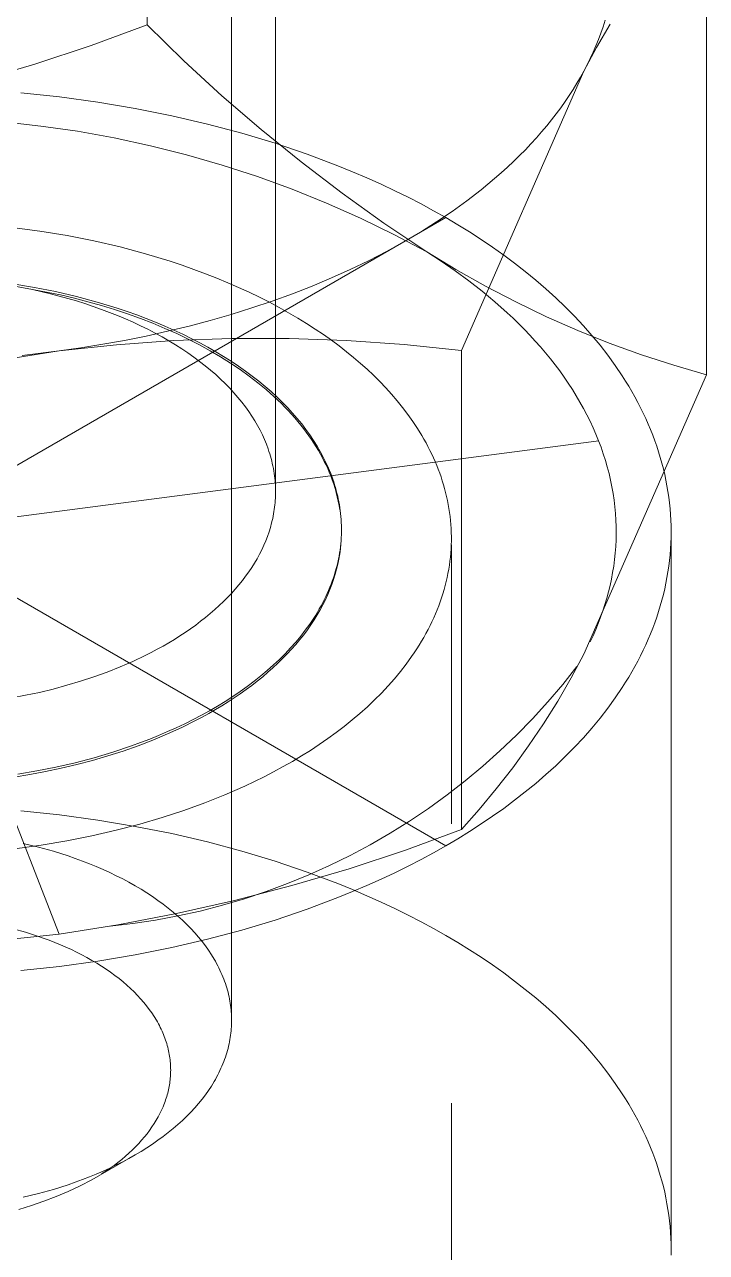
# Model space of a CAD drawing. Header units: inches. Extents: x -14 to 184, y -4 to 134.
# Drawn here: x 102.2491 to 102.4934, y 63.5031 to 63.9429 of the extents above; entities that cross this region are included whole.
import ezdxf

# ---------------------------------------------------------------- set-up
doc = ezdxf.new("R2010")
doc.units = ezdxf.units.IN
doc.linetypes.add('HIDDEN', pattern=[1.905, 1.27, -0.635])
doc.layers.add('ZANO_R', color=7, linetype='Continuous', lineweight=0)
doc.layers.add('ZANO_R_przerywana', color=250, linetype='HIDDEN', lineweight=0)

msp = doc.modelspace()

# ---------------------------------------------------------------- linework, layer by layer
at = {"layer": 'ZANO_R'}
for p, q in [((102.29295, 63.94283), (102.29295, 64.11445)), ((102.33899, 64.10134), (102.33899, 63.77559)), ((102.32325, 63.58622), (102.32325, 64.0649)), ((102.49339, 63.81747), (102.49339, 63.9891)), ((102.4564, 63.94219), (102.45714, 63.94453)), ((102.29295, 63.94283), (102.27294, 63.93548)), ((102.30618, 63.92994), (102.29295, 63.94283)), ((102.45887, 63.94307), (102.45403, 63.93477)), ((102.45472, 63.93757), (102.45559, 63.93987)), ((102.45559, 63.93987), (102.4564, 63.94219)), ((102.27294, 63.93548), (102.2527, 63.92878)), ((102.45378, 63.93528), (102.45472, 63.93757)), ((102.45403, 63.93477), (102.44948, 63.92631)), ((102.45175, 63.93076), (102.45279, 63.93301)), ((102.45279, 63.93301), (102.45378, 63.93528)), ((102.2527, 63.92878), (102.23225, 63.92275)), ((102.31979, 63.91745), (102.30618, 63.92994)), ((102.44948, 63.92631), (102.45064, 63.92852)), ((102.45064, 63.92852), (102.45175, 63.93076)), ((102.44948, 63.92631), (102.40557, 63.8262)), ((102.44697, 63.92191), (102.44826, 63.92411)), ((102.44826, 63.92411), (102.44948, 63.92631)), ((102.24769, 63.91848), (102.26161, 63.91701)), ((102.44421, 63.91751), (102.44562, 63.91971)), ((102.44562, 63.91971), (102.44697, 63.92191)), ((102.26161, 63.91701), (102.27531, 63.91514)), ((102.27531, 63.91514), (102.28873, 63.91289)), ((102.33378, 63.90538), (102.31979, 63.91745)), ((102.44118, 63.91314), (102.44273, 63.91533)), ((102.44273, 63.91533), (102.44421, 63.91751)), ((102.28873, 63.91289), (102.30184, 63.91026)), ((102.30184, 63.91026), (102.31459, 63.90729)), ((102.43789, 63.9088), (102.43956, 63.91097)), ((102.43956, 63.91097), (102.44118, 63.91314)), ((102.14883, 63.9054), (102.26145, 63.61715)), ((102.2549, 63.9066), (102.24167, 63.90805)), ((102.26806, 63.9047), (102.2549, 63.9066)), ((102.28115, 63.90235), (102.26806, 63.9047)), ((102.31459, 63.90729), (102.32695, 63.904)), ((102.34812, 63.89374), (102.33378, 63.90538)), ((102.43433, 63.90449), (102.43614, 63.90664)), ((102.43614, 63.90664), (102.43789, 63.9088)), ((102.29415, 63.89955), (102.28115, 63.90235)), ((102.32695, 63.904), (102.33887, 63.9004)), ((102.33887, 63.9004), (102.35032, 63.89651)), ((102.4285, 63.89812), (102.43051, 63.90023)), ((102.43051, 63.90023), (102.43245, 63.90236)), ((102.43245, 63.90236), (102.43433, 63.90449)), ((102.30705, 63.8963), (102.29415, 63.89955)), ((102.31983, 63.89261), (102.30705, 63.8963)), ((102.35032, 63.89651), (102.3613, 63.89237)), ((102.42429, 63.89393), (102.42643, 63.89602)), ((102.42643, 63.89602), (102.4285, 63.89812)), ((102.33248, 63.88849), (102.31983, 63.89261)), ((102.36281, 63.88254), (102.34812, 63.89374)), ((102.3613, 63.89237), (102.36659, 63.89022)), ((102.41983, 63.88981), (102.42209, 63.89186)), ((102.42209, 63.89186), (102.42429, 63.89393)), ((102.34497, 63.88393), (102.33248, 63.88849)), ((102.36659, 63.89022), (102.37176, 63.88801)), ((102.37176, 63.88801), (102.3768, 63.88574)), ((102.41266, 63.88377), (102.4175, 63.88778)), ((102.4175, 63.88778), (102.41983, 63.88981)), ((102.3573, 63.87894), (102.34497, 63.88393)), ((102.3768, 63.88574), (102.38171, 63.88343)), ((102.38171, 63.88343), (102.38649, 63.88108)), ((102.40757, 63.87983), (102.41266, 63.88377)), ((102.36946, 63.87354), (102.3573, 63.87894)), ((102.37783, 63.87178), (102.36281, 63.88254)), ((102.38649, 63.88108), (102.39113, 63.87868)), ((102.39113, 63.87868), (102.39564, 63.87625)), ((102.40225, 63.87599), (102.40757, 63.87983)), ((102.39095, 63.86855), (102.40001, 63.87378)), ((102.39564, 63.87625), (102.40001, 63.87378)), ((102.39669, 63.87225), (102.40225, 63.87599)), ((102.40001, 63.87378), (102.40429, 63.87126)), ((102.24459, 63.8703), (102.25452, 63.86897)), ((102.38142, 63.86772), (102.36946, 63.87354)), ((102.39317, 63.86149), (102.37783, 63.87178)), ((102.39091, 63.86861), (102.39669, 63.87225)), ((102.40429, 63.87126), (102.4085, 63.86865)), ((102.01026, 63.64876), (102.38492, 63.86507)), ((102.25452, 63.86897), (102.2643, 63.86735)), ((102.2643, 63.86735), (102.2739, 63.86545)), ((102.2739, 63.86545), (102.28327, 63.86327)), ((102.37872, 63.86166), (102.38492, 63.86507)), ((102.39317, 63.86149), (102.38142, 63.86772)), ((102.38492, 63.86507), (102.39091, 63.86861)), ((102.4085, 63.86865), (102.41265, 63.86597)), ((102.41265, 63.86597), (102.41673, 63.86322)), ((102.02838, 63.86332), (102.40001, 63.64876)), ((102.28327, 63.86327), (102.2924, 63.86083)), ((102.2924, 63.86083), (102.30123, 63.85815)), ((102.37233, 63.85836), (102.37872, 63.86166)), ((102.39836, 63.85814), (102.39317, 63.86149)), ((102.40361, 63.85516), (102.39317, 63.86149)), ((102.41673, 63.86322), (102.42073, 63.86038)), ((102.30123, 63.85815), (102.30554, 63.85672)), ((102.30554, 63.85672), (102.30976, 63.85523)), ((102.36575, 63.85519), (102.37233, 63.85836)), ((102.40341, 63.85468), (102.39836, 63.85814)), ((102.42073, 63.86038), (102.42465, 63.85747)), ((102.42465, 63.85747), (102.42848, 63.85449)), ((102.30976, 63.85523), (102.3139, 63.85369)), ((102.3139, 63.85369), (102.31794, 63.8521)), ((102.31794, 63.8521), (102.3219, 63.85046)), ((102.35209, 63.84926), (102.359, 63.85216)), ((102.359, 63.85216), (102.36575, 63.85519)), ((102.4083, 63.85111), (102.40341, 63.85468)), ((102.41425, 63.84918), (102.40361, 63.85516)), ((102.42848, 63.85449), (102.43221, 63.85143)), ((102.24491, 63.85006), (102.25259, 63.84878)), ((102.24547, 63.84928), (102.25194, 63.848)), ((102.25194, 63.848), (102.25831, 63.84652)), ((102.25195, 63.84808), (102.25698, 63.84712)), ((102.25259, 63.84878), (102.26019, 63.84727)), ((102.3219, 63.85046), (102.32577, 63.84877)), ((102.32577, 63.84877), (102.32954, 63.84704)), ((102.34503, 63.8465), (102.35209, 63.84926)), ((102.41304, 63.84742), (102.4083, 63.85111)), ((102.4176, 63.84363), (102.41304, 63.84742)), ((102.42508, 63.84356), (102.41425, 63.84918)), ((102.43221, 63.85143), (102.43585, 63.8483)), ((102.43585, 63.8483), (102.43938, 63.84509)), ((102.25698, 63.84712), (102.26196, 63.84607)), ((102.25831, 63.84652), (102.26457, 63.84484)), ((102.26019, 63.84727), (102.2677, 63.84553)), ((102.26196, 63.84607), (102.2669, 63.84491)), ((102.26457, 63.84484), (102.26765, 63.84393)), ((102.2669, 63.84491), (102.27178, 63.84365)), ((102.26765, 63.84393), (102.27069, 63.84297)), ((102.2677, 63.84553), (102.27506, 63.84355)), ((102.27069, 63.84297), (102.27369, 63.84197)), ((102.27178, 63.84365), (102.27659, 63.84229)), ((102.27506, 63.84355), (102.27868, 63.84248)), ((102.32954, 63.84704), (102.33322, 63.84526)), ((102.33053, 63.84142), (102.33784, 63.84389)), ((102.33322, 63.84526), (102.3368, 63.84345)), ((102.3368, 63.84345), (102.34027, 63.8416)), ((102.33784, 63.84389), (102.34503, 63.8465)), ((102.42198, 63.83973), (102.4176, 63.84363)), ((102.43609, 63.83829), (102.42508, 63.84356)), ((102.43938, 63.84509), (102.4428, 63.84182)), ((102.27369, 63.84197), (102.27664, 63.84093)), ((102.27659, 63.84229), (102.28133, 63.84084)), ((102.27664, 63.84093), (102.27955, 63.83983)), ((102.27868, 63.84248), (102.28226, 63.84136)), ((102.27955, 63.83983), (102.2824, 63.8387)), ((102.28133, 63.84084), (102.28598, 63.8393)), ((102.28226, 63.84136), (102.28578, 63.84018)), ((102.2824, 63.8387), (102.2852, 63.83753)), ((102.28578, 63.84018), (102.28926, 63.83895)), ((102.28598, 63.8393), (102.29055, 63.83766)), ((102.28926, 63.83895), (102.29268, 63.83767)), ((102.31559, 63.83694), (102.3231, 63.8391)), ((102.3231, 63.8391), (102.33053, 63.84142)), ((102.34027, 63.8416), (102.34365, 63.83971)), ((102.34365, 63.83971), (102.34693, 63.83779)), ((102.4241, 63.83774), (102.42198, 63.83973)), ((102.4428, 63.84182), (102.44611, 63.83848)), ((102.2852, 63.83753), (102.28795, 63.83631)), ((102.28795, 63.83631), (102.29063, 63.83506)), ((102.29055, 63.83766), (102.29501, 63.83593)), ((102.29063, 63.83506), (102.29326, 63.83377)), ((102.29268, 63.83767), (102.29603, 63.83633)), ((102.29501, 63.83593), (102.29936, 63.83412)), ((102.29603, 63.83633), (102.29933, 63.83495)), ((102.29933, 63.83495), (102.30256, 63.83352)), ((102.30032, 63.83307), (102.30799, 63.83493)), ((102.30799, 63.83493), (102.31559, 63.83694)), ((102.34693, 63.83779), (102.3501, 63.83585)), ((102.3501, 63.83585), (102.35317, 63.83387)), ((102.42616, 63.83573), (102.4241, 63.83774)), ((102.42818, 63.8337), (102.42616, 63.83573)), ((102.44726, 63.83338), (102.43609, 63.83829)), ((102.44611, 63.83848), (102.44929, 63.83507)), ((102.44929, 63.83507), (102.45235, 63.8316)), ((102.27705, 63.82842), (102.28484, 63.82982)), ((102.28484, 63.82982), (102.2926, 63.83137)), ((102.2926, 63.83137), (102.30032, 63.83307)), ((102.29326, 63.83377), (102.29582, 63.83244)), ((102.29582, 63.83244), (102.29831, 63.83108)), ((102.29831, 63.83108), (102.30074, 63.82969)), ((102.29936, 63.83412), (102.3036, 63.83223)), ((102.30256, 63.83352), (102.30572, 63.83205)), ((102.32319, 63.83045), (102.30256, 63.82972)), ((102.3036, 63.83223), (102.30772, 63.83026)), ((102.30572, 63.83205), (102.30881, 63.83053)), ((102.30772, 63.83026), (102.31171, 63.82821)), ((102.30881, 63.83053), (102.31182, 63.82897)), ((102.34383, 63.83047), (102.32319, 63.83045)), ((102.36446, 63.82976), (102.34383, 63.83047)), ((102.35317, 63.83387), (102.35613, 63.83187)), ((102.35613, 63.83187), (102.35899, 63.82985)), ((102.35899, 63.82985), (102.36175, 63.82781)), ((102.38505, 63.82834), (102.36446, 63.82976)), ((102.43015, 63.83164), (102.42818, 63.8337)), ((102.43206, 63.82956), (102.43015, 63.83164)), ((102.45859, 63.82884), (102.44726, 63.83338)), ((102.45235, 63.8316), (102.45527, 63.82806)), ((102.26145, 63.82609), (102.24039, 63.82278)), ((102.24826, 63.82434), (102.26145, 63.82609)), ((102.28197, 63.82826), (102.26145, 63.82609)), ((102.26145, 63.82609), (102.26925, 63.82718)), ((102.26925, 63.82718), (102.27705, 63.82842)), ((102.30256, 63.82972), (102.28197, 63.82826)), ((102.30074, 63.82969), (102.3031, 63.82826)), ((102.3031, 63.82826), (102.30538, 63.82681)), ((102.30538, 63.82681), (102.3076, 63.82532)), ((102.31171, 63.82821), (102.31556, 63.82609)), ((102.31182, 63.82897), (102.31475, 63.82737)), ((102.31475, 63.82737), (102.31761, 63.82573)), ((102.31556, 63.82609), (102.31928, 63.82391)), ((102.31761, 63.82573), (102.32038, 63.82405)), ((102.36175, 63.82781), (102.36441, 63.82575)), ((102.36441, 63.82575), (102.36696, 63.82367)), ((102.40557, 63.8262), (102.38505, 63.82834)), ((102.40557, 63.8262), (102.40557, 63.65458)), ((102.43392, 63.82746), (102.43206, 63.82956)), ((102.43573, 63.82534), (102.43392, 63.82746)), ((102.45527, 63.82806), (102.45806, 63.82447)), ((102.47007, 63.82467), (102.45859, 63.82884)), ((102.3076, 63.82532), (102.30974, 63.82382)), ((102.30974, 63.82382), (102.3118, 63.82228)), ((102.3118, 63.82228), (102.31379, 63.82073)), ((102.31928, 63.82391), (102.32285, 63.82167)), ((102.32038, 63.82405), (102.32307, 63.82234)), ((102.32285, 63.82167), (102.32628, 63.81937)), ((102.32307, 63.82234), (102.32568, 63.8206)), ((102.36696, 63.82367), (102.36941, 63.82158)), ((102.36941, 63.82158), (102.37177, 63.81946)), ((102.43748, 63.8232), (102.43573, 63.82534)), ((102.43917, 63.82104), (102.43748, 63.8232)), ((102.4408, 63.81886), (102.43917, 63.82104)), ((102.45806, 63.82447), (102.4607, 63.82081)), ((102.48167, 63.82088), (102.47007, 63.82467)), ((102.31379, 63.82073), (102.3157, 63.81915)), ((102.3157, 63.81915), (102.31754, 63.81756)), ((102.31754, 63.81756), (102.31929, 63.81595)), ((102.32568, 63.8206), (102.3282, 63.81882)), ((102.32628, 63.81937), (102.32955, 63.81701)), ((102.3282, 63.81882), (102.33063, 63.81702)), ((102.32955, 63.81701), (102.33267, 63.81461)), ((102.33063, 63.81702), (102.33297, 63.81519)), ((102.37177, 63.81946), (102.37408, 63.81729)), ((102.37408, 63.81729), (102.37632, 63.81507)), ((102.44238, 63.81666), (102.4408, 63.81886)), ((102.4439, 63.81444), (102.44238, 63.81666)), ((102.44948, 63.71736), (102.49339, 63.81747)), ((102.4607, 63.82081), (102.4632, 63.81711)), ((102.4632, 63.81711), (102.46439, 63.81523)), ((102.49339, 63.81747), (102.48167, 63.82088)), ((102.31929, 63.81595), (102.32097, 63.81432)), ((102.32097, 63.81432), (102.32257, 63.81269)), ((102.32257, 63.81269), (102.32409, 63.81104)), ((102.33267, 63.81461), (102.33563, 63.81217)), ((102.33297, 63.81519), (102.33522, 63.81334)), ((102.33522, 63.81334), (102.33737, 63.81146)), ((102.33563, 63.81217), (102.33705, 63.81094)), ((102.37632, 63.81507), (102.37849, 63.81281)), ((102.37849, 63.81281), (102.38058, 63.81049)), ((102.44535, 63.81221), (102.4439, 63.81444)), ((102.44675, 63.80996), (102.44535, 63.81221)), ((102.46439, 63.81523), (102.46555, 63.81335)), ((102.46555, 63.81335), (102.46667, 63.81145)), ((102.32409, 63.81104), (102.32553, 63.80938)), ((102.32553, 63.80938), (102.32689, 63.80771)), ((102.33705, 63.81094), (102.33843, 63.80969)), ((102.33737, 63.81146), (102.33944, 63.80957)), ((102.33843, 63.80969), (102.33977, 63.80844)), ((102.33944, 63.80957), (102.34141, 63.80765)), ((102.33977, 63.80844), (102.34107, 63.80718)), ((102.38058, 63.81049), (102.3826, 63.80813)), ((102.3826, 63.80813), (102.38454, 63.80573)), ((102.44808, 63.8077), (102.44675, 63.80996)), ((102.46667, 63.81145), (102.46774, 63.80954)), ((102.46774, 63.80954), (102.46878, 63.80761)), ((102.32689, 63.80771), (102.32817, 63.80603)), ((102.32817, 63.80603), (102.32938, 63.80435)), ((102.32938, 63.80435), (102.33051, 63.80267)), ((102.34107, 63.80718), (102.34233, 63.80591)), ((102.34141, 63.80765), (102.34329, 63.80573)), ((102.34233, 63.80591), (102.34355, 63.80464)), ((102.34329, 63.80573), (102.34508, 63.80378)), ((102.34355, 63.80464), (102.34473, 63.80336)), ((102.34508, 63.80378), (102.34677, 63.80183)), ((102.38454, 63.80573), (102.3864, 63.80328)), ((102.44935, 63.80542), (102.44808, 63.8077)), ((102.45056, 63.80313), (102.44935, 63.80542)), ((102.46878, 63.80761), (102.46977, 63.80568)), ((102.46977, 63.80568), (102.47073, 63.80374)), ((102.47073, 63.80374), (102.47164, 63.80178)), ((102.33051, 63.80267), (102.33156, 63.80099)), ((102.33156, 63.80099), (102.33254, 63.7993)), ((102.33254, 63.7993), (102.33344, 63.79762)), ((102.34473, 63.80336), (102.34587, 63.80207)), ((102.34587, 63.80207), (102.34697, 63.80079)), ((102.34677, 63.80183), (102.34838, 63.79987)), ((102.34697, 63.80079), (102.34803, 63.79949)), ((102.34803, 63.79949), (102.34904, 63.7982)), ((102.34838, 63.79987), (102.34989, 63.7979)), ((102.3864, 63.80328), (102.38817, 63.80079)), ((102.38817, 63.80079), (102.38985, 63.79825)), ((102.4517, 63.80083), (102.45056, 63.80313)), ((102.45278, 63.79851), (102.4517, 63.80083)), ((102.47164, 63.80178), (102.47252, 63.79982)), ((102.47252, 63.79982), (102.47335, 63.79785)), ((102.33344, 63.79762), (102.33427, 63.79594)), ((102.33427, 63.79594), (102.33503, 63.79427)), ((102.34904, 63.7982), (102.35002, 63.7969)), ((102.34989, 63.7979), (102.35131, 63.79592)), ((102.35002, 63.7969), (102.35096, 63.7956)), ((102.35096, 63.7956), (102.35186, 63.79429)), ((102.35131, 63.79592), (102.35263, 63.79394)), ((102.38985, 63.79825), (102.39143, 63.79568)), ((102.39143, 63.79568), (102.39218, 63.79438)), ((102.45379, 63.79619), (102.45278, 63.79851)), ((102.45474, 63.79386), (102.45379, 63.79619)), ((102.47335, 63.79785), (102.47413, 63.79586)), ((102.47413, 63.79586), (102.47488, 63.79387)), ((101.9555, 63.72876), (102.45477, 63.79378)), ((102.33503, 63.79427), (102.33571, 63.7926)), ((102.33571, 63.7926), (102.33634, 63.79091)), ((102.33634, 63.79091), (102.33663, 63.79006)), ((102.35186, 63.79429), (102.35272, 63.79299)), ((102.35263, 63.79394), (102.35387, 63.79196)), ((102.35272, 63.79299), (102.35355, 63.79168)), ((102.35355, 63.79168), (102.35433, 63.79038)), ((102.35387, 63.79196), (102.35502, 63.78998)), ((102.35433, 63.79038), (102.35507, 63.78907)), ((102.39218, 63.79438), (102.39291, 63.79307)), ((102.39291, 63.79307), (102.39361, 63.79175)), ((102.39361, 63.79175), (102.39429, 63.79042)), ((102.39429, 63.79042), (102.39495, 63.78908)), ((102.45562, 63.79151), (102.45474, 63.79386)), ((102.45644, 63.78916), (102.45562, 63.79151)), ((102.47488, 63.79387), (102.47558, 63.79188)), ((102.47558, 63.79188), (102.47624, 63.78987)), ((102.33663, 63.79006), (102.33691, 63.7892)), ((102.33691, 63.7892), (102.33717, 63.78834)), ((102.33717, 63.78834), (102.33741, 63.78747)), ((102.33741, 63.78747), (102.33763, 63.7866)), ((102.33763, 63.7866), (102.33784, 63.78572)), ((102.35502, 63.78998), (102.35608, 63.788)), ((102.35507, 63.78907), (102.35578, 63.78777)), ((102.35578, 63.78777), (102.35645, 63.78647)), ((102.35608, 63.788), (102.35706, 63.78603)), ((102.35645, 63.78647), (102.35708, 63.78517)), ((102.35706, 63.78603), (102.35795, 63.78406)), ((102.39495, 63.78908), (102.39557, 63.78774)), ((102.39557, 63.78774), (102.39617, 63.78638)), ((102.39617, 63.78638), (102.39674, 63.78502)), ((102.45719, 63.78681), (102.45644, 63.78916)), ((102.45787, 63.78445), (102.45719, 63.78681)), ((102.47624, 63.78987), (102.47685, 63.78786)), ((102.47685, 63.78786), (102.47742, 63.78584)), ((102.47742, 63.78584), (102.47795, 63.78381)), ((102.33784, 63.78572), (102.33803, 63.78484)), ((102.33803, 63.78484), (102.33821, 63.78395)), ((102.33821, 63.78395), (102.33836, 63.78306)), ((102.33836, 63.78306), (102.3385, 63.78217)), ((102.3385, 63.78217), (102.33863, 63.78128)), ((102.35708, 63.78517), (102.35768, 63.78387)), ((102.35768, 63.78387), (102.35823, 63.78257)), ((102.35795, 63.78406), (102.35876, 63.78209)), ((102.35823, 63.78257), (102.35876, 63.78128)), ((102.35876, 63.78209), (102.35913, 63.78111)), ((102.39674, 63.78502), (102.39728, 63.78365)), ((102.39728, 63.78365), (102.3978, 63.78228)), ((102.3978, 63.78228), (102.39829, 63.78089)), ((102.45849, 63.78208), (102.45787, 63.78445)), ((102.45904, 63.77971), (102.45849, 63.78208)), ((102.47795, 63.78381), (102.47843, 63.78178)), ((102.47843, 63.78178), (102.47886, 63.77974)), ((102.33863, 63.78128), (102.33873, 63.78039)), ((102.33873, 63.78039), (102.33882, 63.77949)), ((102.33882, 63.77949), (102.33889, 63.7786)), ((102.35876, 63.78128), (102.35932, 63.7798)), ((102.35913, 63.78111), (102.35949, 63.78012)), ((102.35932, 63.7798), (102.35983, 63.7783)), ((102.35949, 63.78012), (102.35983, 63.77912)), ((102.35983, 63.77912), (102.36015, 63.77812)), ((102.35983, 63.7783), (102.36031, 63.77679)), ((102.36015, 63.77812), (102.36045, 63.77711)), ((102.36045, 63.77711), (102.36074, 63.77609)), ((102.39829, 63.78089), (102.39874, 63.7795)), ((102.39874, 63.7795), (102.39917, 63.7781)), ((102.39917, 63.7781), (102.39957, 63.7767)), ((102.45953, 63.77733), (102.45904, 63.77971)), ((102.45994, 63.77496), (102.45953, 63.77733)), ((102.47886, 63.77974), (102.47925, 63.7777)), ((102.47925, 63.7777), (102.4796, 63.77566)), ((102.33893, 63.77323), (102.33888, 63.77244)), ((102.33897, 63.77402), (102.33893, 63.77323)), ((102.33899, 63.77481), (102.33897, 63.77402)), ((102.33899, 63.77559), (102.33899, 63.77481)), ((102.36031, 63.77679), (102.36074, 63.77526)), ((102.36074, 63.77609), (102.361, 63.77507)), ((102.36074, 63.77526), (102.36113, 63.77372)), ((102.361, 63.77507), (102.36125, 63.77404)), ((102.36113, 63.77372), (102.36148, 63.77217)), ((102.36125, 63.77404), (102.36148, 63.77301)), ((102.36148, 63.77301), (102.36168, 63.77197)), ((102.39957, 63.7767), (102.39994, 63.77529)), ((102.39994, 63.77529), (102.40028, 63.77387)), ((102.40028, 63.77387), (102.40059, 63.77245)), ((102.46029, 63.77258), (102.45994, 63.77496)), ((102.46057, 63.7702), (102.46029, 63.77258)), ((102.4796, 63.77566), (102.4799, 63.77361)), ((102.4799, 63.77361), (102.48015, 63.77156)), ((102.33842, 63.76846), (102.33829, 63.76766)), ((102.33854, 63.76926), (102.33842, 63.76846)), ((102.33865, 63.77005), (102.33854, 63.76926)), ((102.33874, 63.77085), (102.33865, 63.77005)), ((102.33882, 63.77165), (102.33874, 63.77085)), ((102.33888, 63.77244), (102.33882, 63.77165)), ((102.36148, 63.77217), (102.36178, 63.77062)), ((102.36168, 63.77197), (102.36187, 63.77092)), ((102.36178, 63.77062), (102.36204, 63.76906)), ((102.36187, 63.77092), (102.36204, 63.76987)), ((102.36204, 63.76987), (102.36218, 63.76882)), ((102.36218, 63.76882), (102.36231, 63.76776)), ((102.40059, 63.77245), (102.40087, 63.77103)), ((102.40087, 63.77103), (102.40112, 63.7696)), ((102.40112, 63.7696), (102.40134, 63.76816)), ((102.46079, 63.76783), (102.46057, 63.7702)), ((102.48015, 63.77156), (102.48036, 63.7695)), ((102.48036, 63.7695), (102.48052, 63.76745)), ((102.33759, 63.76444), (102.33716, 63.76283)), ((102.33779, 63.76525), (102.33759, 63.76444)), ((102.33797, 63.76605), (102.33779, 63.76525)), ((102.33814, 63.76685), (102.33797, 63.76605)), ((102.33829, 63.76766), (102.33814, 63.76685)), ((102.36231, 63.76776), (102.36241, 63.76669)), ((102.36241, 63.76669), (102.3625, 63.76562)), ((102.3625, 63.76562), (102.36256, 63.76455)), ((102.36256, 63.76455), (102.3626, 63.76347)), ((102.40134, 63.76816), (102.40153, 63.76672)), ((102.40153, 63.76672), (102.40168, 63.76528)), ((102.40168, 63.76528), (102.40181, 63.76383)), ((102.40181, 63.76383), (102.4019, 63.76238)), ((102.46094, 63.76545), (102.46079, 63.76783)), ((102.46102, 63.76308), (102.46094, 63.76545)), ((102.48052, 63.76745), (102.48063, 63.76539)), ((102.48063, 63.76539), (102.4807, 63.76333)), ((102.3361, 63.75961), (102.33548, 63.758)), ((102.33666, 63.76122), (102.3361, 63.75961)), ((102.33716, 63.76283), (102.33666, 63.76122)), ((102.36258, 63.76021), (102.36253, 63.75911)), ((102.36261, 63.7613), (102.36258, 63.76021)), ((102.3626, 63.76347), (102.36262, 63.76238)), ((102.36262, 63.76238), (102.36261, 63.7613)), ((102.4019, 63.76238), (102.40196, 63.76093)), ((102.40196, 63.76093), (102.40199, 63.75948)), ((102.40199, 63.75948), (102.40198, 63.75802)), ((102.46099, 63.75835), (102.46104, 63.76071)), ((102.46104, 63.76071), (102.46102, 63.76308)), ((102.4807, 63.76333), (102.48073, 63.76127)), ((102.48073, 63.76127), (102.4807, 63.75921)), ((102.48073, 63.50411), (102.48073, 63.76127)), ((102.3348, 63.75639), (102.33405, 63.75479)), ((102.33548, 63.758), (102.3348, 63.75639)), ((102.36225, 63.75511), (102.36201, 63.7533)), ((102.36224, 63.75581), (102.3621, 63.75471)), ((102.36236, 63.75692), (102.36224, 63.75581)), ((102.36244, 63.75691), (102.36225, 63.75511)), ((102.36246, 63.75802), (102.36236, 63.75692)), ((102.36253, 63.75911), (102.36246, 63.75802)), ((102.40187, 63.7551), (102.40177, 63.75364)), ((102.40194, 63.75656), (102.40187, 63.7551)), ((102.40198, 63.75802), (102.40194, 63.75656)), ((102.4607, 63.75364), (102.46088, 63.75599)), ((102.46088, 63.75599), (102.46099, 63.75835)), ((102.48052, 63.75509), (102.48036, 63.75304)), ((102.48063, 63.75715), (102.48052, 63.75509)), ((102.4807, 63.75921), (102.48063, 63.75715)), ((102.33238, 63.7516), (102.33145, 63.75001)), ((102.33325, 63.75319), (102.33238, 63.7516)), ((102.33405, 63.75479), (102.33325, 63.75319)), ((102.36152, 63.75138), (102.36128, 63.75027)), ((102.3617, 63.75149), (102.36133, 63.74967)), ((102.36174, 63.75249), (102.36152, 63.75138)), ((102.36201, 63.7533), (102.3617, 63.75149)), ((102.36193, 63.7536), (102.36174, 63.75249)), ((102.3621, 63.75471), (102.36193, 63.7536)), ((102.40147, 63.75072), (102.40127, 63.74926)), ((102.40164, 63.75218), (102.40147, 63.75072)), ((102.40177, 63.75364), (102.40164, 63.75218)), ((102.46015, 63.74895), (102.46046, 63.75129)), ((102.46046, 63.75129), (102.4607, 63.75364)), ((102.48015, 63.75098), (102.4799, 63.74893)), ((102.48036, 63.75304), (102.48015, 63.75098)), ((102.3294, 63.74686), (102.32828, 63.7453)), ((102.33045, 63.74843), (102.3294, 63.74686)), ((102.33145, 63.75001), (102.33045, 63.74843)), ((102.36041, 63.74693), (102.36007, 63.74581)), ((102.36089, 63.74784), (102.36039, 63.74602)), ((102.36073, 63.74804), (102.36041, 63.74693)), ((102.36102, 63.74916), (102.36073, 63.74804)), ((102.36133, 63.74967), (102.36089, 63.74784)), ((102.36128, 63.75027), (102.36102, 63.74916)), ((102.40077, 63.74634), (102.40047, 63.74488)), ((102.40104, 63.7478), (102.40077, 63.74634)), ((102.40127, 63.74926), (102.40104, 63.7478)), ((102.45935, 63.7443), (102.45978, 63.74662)), ((102.45978, 63.74662), (102.46015, 63.74895)), ((102.4796, 63.74688), (102.47925, 63.74484)), ((102.4799, 63.74893), (102.4796, 63.74688)), ((102.32587, 63.74222), (102.32457, 63.7407)), ((102.32711, 63.74375), (102.32587, 63.74222)), ((102.32828, 63.7453), (102.32711, 63.74375)), ((102.35891, 63.74246), (102.35847, 63.74135)), ((102.35918, 63.74237), (102.35847, 63.74054)), ((102.35932, 63.74358), (102.35891, 63.74246)), ((102.35981, 63.74419), (102.35918, 63.74237)), ((102.35971, 63.7447), (102.35932, 63.74358)), ((102.36007, 63.74581), (102.35971, 63.7447)), ((102.36039, 63.74602), (102.35981, 63.74419)), ((102.39978, 63.74197), (102.39938, 63.74052)), ((102.40014, 63.74342), (102.39978, 63.74197)), ((102.40047, 63.74488), (102.40014, 63.74342)), ((102.4583, 63.7397), (102.45885, 63.742)), ((102.45885, 63.742), (102.45935, 63.7443)), ((102.47886, 63.7428), (102.47843, 63.74076)), ((102.47925, 63.74484), (102.47886, 63.7428)), ((102.32181, 63.7377), (102.32033, 63.73623)), ((102.32322, 63.73919), (102.32181, 63.7377)), ((102.32457, 63.7407), (102.32322, 63.73919)), ((102.357, 63.73801), (102.35646, 63.7369)), ((102.3577, 63.73872), (102.35685, 63.7369)), ((102.35751, 63.73912), (102.357, 63.73801)), ((102.358, 63.74024), (102.35751, 63.73912)), ((102.35847, 63.74054), (102.3577, 63.73872)), ((102.35847, 63.74135), (102.358, 63.74024)), ((102.39849, 63.73762), (102.39799, 63.73618)), ((102.39895, 63.73907), (102.39849, 63.73762)), ((102.39938, 63.74052), (102.39895, 63.73907)), ((102.45701, 63.73514), (102.45768, 63.73741)), ((102.45768, 63.73741), (102.4583, 63.7397)), ((102.47795, 63.73873), (102.47742, 63.7367)), ((102.47843, 63.74076), (102.47795, 63.73873)), ((102.31723, 63.73335), (102.31559, 63.73193)), ((102.31881, 63.73478), (102.31723, 63.73335)), ((102.32033, 63.73623), (102.31881, 63.73478)), ((102.35497, 63.73328), (102.35392, 63.73148)), ((102.35468, 63.73359), (102.35404, 63.73249)), ((102.3553, 63.73469), (102.35468, 63.73359)), ((102.35595, 63.73509), (102.35497, 63.73328)), ((102.35589, 63.7358), (102.3553, 63.73469)), ((102.35646, 63.7369), (102.35589, 63.7358)), ((102.35685, 63.7369), (102.35595, 63.73509)), ((102.39691, 63.7333), (102.39632, 63.73187)), ((102.39747, 63.73474), (102.39691, 63.7333)), ((102.39799, 63.73618), (102.39747, 63.73474)), ((102.45627, 63.73288), (102.45701, 63.73514)), ((102.47685, 63.73468), (102.47624, 63.73267)), ((102.47742, 63.7367), (102.47685, 63.73468)), ((102.31216, 63.72918), (102.31037, 63.72783)), ((102.3139, 63.73054), (102.31216, 63.72918)), ((102.31559, 63.73193), (102.3139, 63.73054)), ((102.35196, 63.72921), (102.35122, 63.72813)), ((102.35281, 63.72969), (102.35163, 63.72791)), ((102.35268, 63.7303), (102.35196, 63.72921)), ((102.35337, 63.73139), (102.35268, 63.7303)), ((102.35392, 63.73148), (102.35281, 63.72969)), ((102.35404, 63.73249), (102.35337, 63.73139)), ((102.39504, 63.72903), (102.39435, 63.72761)), ((102.39569, 63.73045), (102.39504, 63.72903)), ((102.39632, 63.73187), (102.39569, 63.73045)), ((102.45463, 63.7284), (102.45548, 63.73063)), ((102.45548, 63.73063), (102.45627, 63.73288)), ((102.47488, 63.72867), (102.47413, 63.72668)), ((102.47558, 63.73067), (102.47488, 63.72867)), ((102.47624, 63.73267), (102.47558, 63.73067)), ((102.30665, 63.72522), (102.30472, 63.72395)), ((102.30853, 63.72651), (102.30665, 63.72522)), ((102.31037, 63.72783), (102.30853, 63.72651)), ((102.34907, 63.72438), (102.34769, 63.72264)), ((102.34966, 63.72597), (102.348, 63.72383)), ((102.35039, 63.72614), (102.34907, 63.72438)), ((102.35122, 63.72813), (102.34966, 63.72597)), ((102.35163, 63.72791), (102.35039, 63.72614)), ((102.39289, 63.7248), (102.39211, 63.7234)), ((102.39363, 63.7262), (102.39289, 63.7248)), ((102.39435, 63.72761), (102.39363, 63.7262)), ((102.45276, 63.72399), (102.45372, 63.72619)), ((102.45372, 63.72619), (102.45463, 63.7284)), ((102.47335, 63.72469), (102.47252, 63.72272)), ((102.47413, 63.72668), (102.47335, 63.72469)), ((102.29867, 63.72031), (102.29657, 63.71915)), ((102.30073, 63.72149), (102.29867, 63.72031)), ((102.30274, 63.72271), (102.30073, 63.72149)), ((102.30472, 63.72395), (102.30274, 63.72271)), ((102.34624, 63.72172), (102.34439, 63.71963)), ((102.34625, 63.72091), (102.34474, 63.71919)), ((102.348, 63.72383), (102.34624, 63.72172)), ((102.34769, 63.72264), (102.34625, 63.72091)), ((102.39046, 63.72063), (102.38959, 63.71926)), ((102.3913, 63.72202), (102.39046, 63.72063)), ((102.39211, 63.7234), (102.3913, 63.72202)), ((102.45175, 63.72181), (102.45276, 63.72399)), ((102.47164, 63.72076), (102.47073, 63.7188)), ((102.47252, 63.72272), (102.47164, 63.72076)), ((102.29227, 63.71692), (102.28784, 63.71482)), ((102.29444, 63.71802), (102.29227, 63.71692)), ((102.29657, 63.71915), (102.29444, 63.71802)), ((102.3404, 63.71552), (102.33827, 63.71352)), ((102.34153, 63.71582), (102.33983, 63.71416)), ((102.34244, 63.71756), (102.3404, 63.71552)), ((102.34317, 63.7175), (102.34153, 63.71582)), ((102.34439, 63.71963), (102.34244, 63.71756)), ((102.34474, 63.71919), (102.34317, 63.7175)), ((102.38776, 63.71654), (102.38582, 63.71385)), ((102.38869, 63.71789), (102.38776, 63.71654)), ((102.38959, 63.71926), (102.38869, 63.71789)), ((102.44493, 63.70891), (102.44948, 63.71736)), ((102.46977, 63.71686), (102.46878, 63.71493)), ((102.47073, 63.7188), (102.46977, 63.71686)), ((102.27863, 63.711), (102.27389, 63.70928)), ((102.28328, 63.71285), (102.27863, 63.711)), ((102.28784, 63.71482), (102.28328, 63.71285)), ((102.33604, 63.71155), (102.33374, 63.70961)), ((102.33827, 63.71352), (102.33604, 63.71155)), ((102.33807, 63.71253), (102.33626, 63.71091)), ((102.33983, 63.71416), (102.33807, 63.71253)), ((102.38376, 63.71119), (102.38159, 63.70858)), ((102.38582, 63.71385), (102.38376, 63.71119)), ((102.44187, 63.70654), (102.44698, 63.71296)), ((102.46667, 63.71109), (102.46555, 63.7092)), ((102.46774, 63.71301), (102.46667, 63.71109)), ((102.46878, 63.71493), (102.46774, 63.71301)), ((102.26908, 63.7077), (102.26421, 63.70624)), ((102.27389, 63.70928), (102.26908, 63.7077)), ((102.33134, 63.7077), (102.32887, 63.70584)), ((102.33245, 63.70775), (102.33046, 63.70621)), ((102.33374, 63.70961), (102.33134, 63.7077)), ((102.33438, 63.70932), (102.33245, 63.70775)), ((102.33626, 63.71091), (102.33438, 63.70932)), ((102.38159, 63.70858), (102.37932, 63.70601)), ((102.4401, 63.70061), (102.44493, 63.70891)), ((102.46439, 63.70731), (102.4632, 63.70544)), ((102.46555, 63.7092), (102.46439, 63.70731)), ((102.2494, 63.70266), (102.24445, 63.70172)), ((102.25436, 63.70372), (102.2494, 63.70266)), ((102.25929, 63.70492), (102.25436, 63.70372)), ((102.26421, 63.70624), (102.25929, 63.70492)), ((102.32368, 63.70223), (102.32098, 63.70049)), ((102.32631, 63.70402), (102.32368, 63.70223)), ((102.32632, 63.7032), (102.32417, 63.70174)), ((102.32887, 63.70584), (102.32631, 63.70402)), ((102.32841, 63.70469), (102.32632, 63.7032)), ((102.33046, 63.70621), (102.32841, 63.70469)), ((102.37694, 63.70348), (102.37446, 63.70099)), ((102.37932, 63.70601), (102.37694, 63.70348)), ((102.43655, 63.7003), (102.44187, 63.70654)), ((102.4632, 63.70544), (102.4607, 63.70173)), ((102.3182, 63.6988), (102.31536, 63.69715)), ((102.31973, 63.69891), (102.31744, 63.69753)), ((102.32098, 63.70049), (102.3182, 63.6988)), ((102.32198, 63.70031), (102.31973, 63.69891)), ((102.32417, 63.70174), (102.32198, 63.70031)), ((102.37188, 63.69855), (102.36922, 63.69617)), ((102.37446, 63.70099), (102.37188, 63.69855)), ((102.43101, 63.69425), (102.43655, 63.7003)), ((102.43499, 63.69247), (102.4401, 63.70061)), ((102.45806, 63.69807), (102.45527, 63.69448)), ((102.4607, 63.70173), (102.45806, 63.69807)), ((102.31032, 63.6936), (102.30537, 63.69114)), ((102.3095, 63.694), (102.30648, 63.69249)), ((102.31246, 63.69555), (102.3095, 63.694)), ((102.31273, 63.69488), (102.31032, 63.6936)), ((102.31536, 63.69715), (102.31246, 63.69555)), ((102.31511, 63.69619), (102.31273, 63.69488)), ((102.31744, 63.69753), (102.31511, 63.69619)), ((102.36646, 63.69383), (102.36362, 63.69154)), ((102.36922, 63.69617), (102.36646, 63.69383)), ((102.42528, 63.68839), (102.43101, 63.69425)), ((102.45527, 63.69448), (102.45235, 63.69094)), ((102.30028, 63.68964), (102.29711, 63.68828)), ((102.3034, 63.69104), (102.30028, 63.68964)), ((102.30537, 63.69114), (102.30029, 63.68882)), ((102.30648, 63.69249), (102.3034, 63.69104)), ((102.36069, 63.68931), (102.35769, 63.68713)), ((102.36362, 63.69154), (102.36069, 63.68931)), ((102.42962, 63.68451), (102.43499, 63.69247)), ((102.45235, 63.69094), (102.44929, 63.68747)), ((102.29066, 63.68574), (102.28737, 63.68455)), ((102.29508, 63.68664), (102.28977, 63.6846)), ((102.2939, 63.68699), (102.29066, 63.68574)), ((102.29711, 63.68828), (102.2939, 63.68699)), ((102.30029, 63.68882), (102.29508, 63.68664)), ((102.35462, 63.68501), (102.35148, 63.68294)), ((102.35769, 63.68713), (102.35462, 63.68501)), ((102.41935, 63.68272), (102.42528, 63.68839)), ((102.44929, 63.68747), (102.44611, 63.68406)), ((102.27398, 63.68031), (102.26716, 63.67852)), ((102.27889, 63.68094), (102.27336, 63.67932)), ((102.28072, 63.68232), (102.27398, 63.68031)), ((102.28437, 63.68269), (102.27889, 63.68094)), ((102.28737, 63.68455), (102.28072, 63.68232)), ((102.28977, 63.6846), (102.28437, 63.68269)), ((102.34827, 63.68094), (102.34501, 63.67899)), ((102.35148, 63.68294), (102.34827, 63.68094)), ((102.41323, 63.67726), (102.41935, 63.68272)), ((102.42398, 63.67673), (102.42962, 63.68451)), ((102.4428, 63.68072), (102.43938, 63.67745)), ((102.44611, 63.68406), (102.4428, 63.68072)), ((102.26031, 63.67693), (102.25345, 63.67555)), ((102.26219, 63.67653), (102.25657, 63.67534)), ((102.26716, 63.67852), (102.26031, 63.67693)), ((102.26779, 63.67785), (102.26219, 63.67653)), ((102.27336, 63.67932), (102.26779, 63.67785)), ((102.34169, 63.6771), (102.33831, 63.67526)), ((102.34501, 63.67899), (102.34169, 63.6771)), ((102.40693, 63.67201), (102.41323, 63.67726)), ((102.41809, 63.66914), (102.42398, 63.67673)), ((102.43938, 63.67745), (102.43585, 63.67424)), ((102.25096, 63.67428), (102.24536, 63.67337)), ((102.25345, 63.67555), (102.2466, 63.67437)), ((102.25657, 63.67534), (102.25096, 63.67428)), ((102.33143, 63.67178), (102.32793, 63.67013)), ((102.33489, 63.67349), (102.33143, 63.67178)), ((102.33831, 63.67526), (102.33489, 63.67349)), ((102.40045, 63.66698), (102.40693, 63.67201)), ((102.43585, 63.67424), (102.43221, 63.67111)), ((102.32793, 63.67013), (102.32082, 63.667)), ((102.41195, 63.66176), (102.41809, 63.66914)), ((102.42848, 63.66805), (102.42465, 63.66507)), ((102.43221, 63.67111), (102.42848, 63.66805)), ((102.31361, 63.66412), (102.30618, 63.66142)), ((102.32082, 63.667), (102.31361, 63.66412)), ((102.39381, 63.66217), (102.40045, 63.66698)), ((102.42465, 63.66507), (102.42073, 63.66216)), ((102.26161, 63.65984), (102.24769, 63.66131)), ((102.27531, 63.65797), (102.26161, 63.65984)), ((102.29841, 63.65887), (102.29031, 63.6565)), ((102.30618, 63.66142), (102.29841, 63.65887)), ((102.387, 63.65759), (102.39381, 63.66217)), ((102.40557, 63.65458), (102.41195, 63.66176)), ((102.41673, 63.65933), (102.41265, 63.65657)), ((102.42073, 63.66216), (102.41673, 63.65933)), ((102.28191, 63.6543), (102.2732, 63.65232)), ((102.28873, 63.65572), (102.27531, 63.65797)), ((102.29031, 63.6565), (102.28191, 63.6543)), ((102.30184, 63.6531), (102.28873, 63.65572)), ((102.38005, 63.65325), (102.387, 63.65759)), ((102.40557, 63.65458), (102.38556, 63.64723)), ((102.4085, 63.65389), (102.40429, 63.65129)), ((102.41265, 63.65657), (102.4085, 63.65389)), ((102.24861, 63.64963), (102.25404, 63.64829)), ((102.26422, 63.65055), (102.25499, 63.64901)), ((102.2732, 63.65232), (102.26422, 63.65055)), ((102.31459, 63.65013), (102.30184, 63.6531)), ((102.32695, 63.64683), (102.31459, 63.65013)), ((102.37295, 63.64914), (102.38005, 63.65325)), ((102.40429, 63.65129), (102.40001, 63.64876)), ((102.25499, 63.64901), (102.24553, 63.64772)), ((102.25404, 63.64829), (102.25938, 63.6468)), ((102.25938, 63.6468), (102.26464, 63.64513)), ((102.26464, 63.64513), (102.26722, 63.64423)), ((102.33887, 63.64323), (102.32695, 63.64683)), ((102.35835, 63.64166), (102.36571, 63.64528)), ((102.38556, 63.64723), (102.36532, 63.64053)), ((102.36571, 63.64528), (102.37295, 63.64914)), ((102.39564, 63.64629), (102.39113, 63.64386)), ((102.40001, 63.64876), (102.39564, 63.64629)), ((102.26722, 63.64423), (102.26977, 63.6433)), ((102.26977, 63.6433), (102.27228, 63.64232)), ((102.27228, 63.64232), (102.27476, 63.64131)), ((102.27476, 63.64131), (102.27719, 63.64025)), ((102.35032, 63.63935), (102.33887, 63.64323)), ((102.35087, 63.6383), (102.35835, 63.64166)), ((102.38649, 63.64146), (102.38171, 63.63911)), ((102.39113, 63.64386), (102.38649, 63.64146)), ((102.27719, 63.64025), (102.27958, 63.63916)), ((102.27958, 63.63916), (102.28193, 63.63803)), ((102.28193, 63.63803), (102.28422, 63.63687)), ((102.28422, 63.63687), (102.28646, 63.63567)), ((102.34328, 63.63519), (102.35087, 63.6383)), ((102.36532, 63.64053), (102.34488, 63.6345)), ((102.3613, 63.63521), (102.35032, 63.63935)), ((102.3768, 63.6368), (102.37176, 63.63453)), ((102.38171, 63.63911), (102.3768, 63.6368)), ((102.28646, 63.63567), (102.28865, 63.63444)), ((102.28865, 63.63444), (102.29079, 63.63318)), ((102.29079, 63.63318), (102.29286, 63.63188)), ((102.29286, 63.63188), (102.29488, 63.63056)), ((102.34488, 63.6345), (102.32424, 63.62914)), ((102.32781, 63.62976), (102.33559, 63.63235)), ((102.33559, 63.63235), (102.34328, 63.63519)), ((102.36659, 63.63305), (102.3613, 63.63521)), ((102.36659, 63.63232), (102.3613, 63.63017)), ((102.37176, 63.63453), (102.36659, 63.63232)), ((102.37176, 63.63084), (102.36659, 63.63305)), ((102.29488, 63.63056), (102.29683, 63.6292)), ((102.29683, 63.6292), (102.29872, 63.62782)), ((102.29872, 63.62782), (102.30055, 63.62642)), ((102.32424, 63.62914), (102.30345, 63.62446)), ((102.312, 63.62539), (102.31994, 63.62744)), ((102.31994, 63.62744), (102.32781, 63.62976)), ((102.3613, 63.63017), (102.35032, 63.62603)), ((102.3768, 63.62858), (102.37176, 63.63084)), ((102.38171, 63.62627), (102.3768, 63.62858)), ((102.30345, 63.62446), (102.28251, 63.62046)), ((102.29593, 63.62211), (102.30399, 63.62362)), ((102.30055, 63.62642), (102.3023, 63.62499)), ((102.3023, 63.62499), (102.30399, 63.62354)), ((102.30399, 63.62362), (102.312, 63.62539)), ((102.30399, 63.62354), (102.30562, 63.62207)), ((102.35032, 63.62603), (102.33887, 63.62215)), ((102.38649, 63.62392), (102.38171, 63.62627)), ((102.39113, 63.62152), (102.38649, 63.62392)), ((102.24936, 63.61777), (102.245, 63.619)), ((102.28251, 63.62046), (102.26145, 63.61715)), ((102.27968, 63.61993), (102.28782, 63.62088)), ((102.28782, 63.62088), (102.29593, 63.62211)), ((102.30562, 63.62207), (102.30717, 63.62057)), ((102.30717, 63.62057), (102.30864, 63.61907)), ((102.30864, 63.61907), (102.31005, 63.61754)), ((102.33887, 63.62215), (102.32695, 63.61854)), ((102.39564, 63.61909), (102.39113, 63.62152)), ((102.40001, 63.61662), (102.39564, 63.61909)), ((102.26145, 63.61715), (102.24092, 63.61498)), ((102.25364, 63.61642), (102.24936, 63.61777)), ((102.25574, 63.61569), (102.25364, 63.61642)), ((102.25782, 63.61492), (102.25574, 63.61569)), ((102.25987, 63.61413), (102.25782, 63.61492)), ((102.31459, 63.61525), (102.30184, 63.61228)), ((102.31005, 63.61754), (102.31139, 63.616)), ((102.31139, 63.616), (102.31265, 63.61445)), ((102.31265, 63.61445), (102.31384, 63.61289)), ((102.32695, 63.61854), (102.31459, 63.61525)), ((102.40429, 63.61409), (102.40001, 63.61662)), ((102.26189, 63.6133), (102.25987, 63.61413)), ((102.26387, 63.61244), (102.26189, 63.6133)), ((102.26582, 63.61155), (102.26387, 63.61244)), ((102.26773, 63.61063), (102.26582, 63.61155)), ((102.2696, 63.60968), (102.26773, 63.61063)), ((102.30184, 63.61228), (102.28873, 63.60966)), ((102.31384, 63.61289), (102.31495, 63.61132)), ((102.31495, 63.61132), (102.316, 63.60975)), ((102.4085, 63.61149), (102.40429, 63.61409)), ((102.41265, 63.60881), (102.4085, 63.61149)), ((102.26161, 63.60553), (102.24769, 63.60407)), ((102.27531, 63.6074), (102.26161, 63.60553)), ((102.27143, 63.60871), (102.2696, 63.60968)), ((102.27322, 63.6077), (102.27143, 63.60871)), ((102.27496, 63.60667), (102.27322, 63.6077)), ((102.27665, 63.60562), (102.27496, 63.60667)), ((102.28873, 63.60966), (102.27531, 63.6074)), ((102.27829, 63.60454), (102.27665, 63.60562)), ((102.316, 63.60975), (102.31697, 63.60816)), ((102.31697, 63.60816), (102.31742, 63.60737)), ((102.31742, 63.60737), (102.31786, 63.60658)), ((102.31786, 63.60658), (102.31828, 63.60578)), ((102.31828, 63.60578), (102.31869, 63.60499)), ((102.41673, 63.60605), (102.41265, 63.60881)), ((102.42073, 63.60322), (102.41673, 63.60605)), ((102.27988, 63.60343), (102.27829, 63.60454)), ((102.28142, 63.60231), (102.27988, 63.60343)), ((102.28291, 63.60116), (102.28142, 63.60231)), ((102.28434, 63.6), (102.28291, 63.60116)), ((102.31869, 63.60499), (102.31907, 63.60419)), ((102.31907, 63.60419), (102.31944, 63.60339)), ((102.31944, 63.60339), (102.31979, 63.6026)), ((102.31979, 63.6026), (102.32012, 63.6018)), ((102.32012, 63.6018), (102.32044, 63.60101)), ((102.42465, 63.60031), (102.42073, 63.60322)), ((102.28572, 63.59882), (102.28434, 63.6)), ((102.28704, 63.59762), (102.28572, 63.59882)), ((102.28831, 63.5964), (102.28704, 63.59762)), ((102.32044, 63.60101), (102.32073, 63.60022)), ((102.32073, 63.60022), (102.32101, 63.59942)), ((102.32101, 63.59942), (102.32128, 63.59863)), ((102.32128, 63.59863), (102.32152, 63.59784)), ((102.32152, 63.59784), (102.32175, 63.59705)), ((102.32175, 63.59705), (102.32196, 63.59626)), ((102.42848, 63.59732), (102.42465, 63.60031)), ((102.43221, 63.59426), (102.42848, 63.59732)), ((102.28951, 63.59517), (102.28831, 63.5964)), ((102.29066, 63.59393), (102.28951, 63.59517)), ((102.29175, 63.59267), (102.29066, 63.59393)), ((102.29278, 63.59141), (102.29175, 63.59267)), ((102.32196, 63.59626), (102.32215, 63.59548)), ((102.32215, 63.59548), (102.32233, 63.59469)), ((102.32233, 63.59469), (102.32249, 63.59391)), ((102.32249, 63.59391), (102.32264, 63.59313)), ((102.32264, 63.59313), (102.32277, 63.59235)), ((102.32277, 63.59235), (102.32288, 63.59157)), ((102.43585, 63.59113), (102.43221, 63.59426)), ((102.29375, 63.59014), (102.29278, 63.59141)), ((102.29466, 63.58886), (102.29375, 63.59014)), ((102.29551, 63.58757), (102.29466, 63.58886)), ((102.32288, 63.59157), (102.32298, 63.5908)), ((102.32298, 63.5908), (102.32306, 63.59003)), ((102.32306, 63.59003), (102.32313, 63.58926)), ((102.32313, 63.58926), (102.32318, 63.5885)), ((102.32318, 63.5885), (102.32322, 63.58774)), ((102.43938, 63.58793), (102.43585, 63.59113)), ((102.4428, 63.58466), (102.43938, 63.58793)), ((102.2963, 63.58628), (102.29551, 63.58757)), ((102.29667, 63.58564), (102.2963, 63.58628)), ((102.29703, 63.58499), (102.29667, 63.58564)), ((102.29737, 63.58434), (102.29703, 63.58499)), ((102.2977, 63.58369), (102.29737, 63.58434)), ((102.29801, 63.58304), (102.2977, 63.58369)), ((102.32318, 63.58395), (102.32313, 63.58318)), ((102.32322, 63.58471), (102.32318, 63.58395)), ((102.32322, 63.58774), (102.32324, 63.58698)), ((102.32324, 63.58547), (102.32322, 63.58471)), ((102.32324, 63.58698), (102.32325, 63.58622)), ((102.32325, 63.58622), (102.32324, 63.58547)), ((102.44611, 63.58131), (102.4428, 63.58466)), ((102.29831, 63.5824), (102.29801, 63.58304)), ((102.2986, 63.58175), (102.29831, 63.5824)), ((102.29887, 63.5811), (102.2986, 63.58175)), ((102.29913, 63.58045), (102.29887, 63.5811)), ((102.29937, 63.5798), (102.29913, 63.58045)), ((102.2996, 63.57916), (102.29937, 63.5798)), ((102.29981, 63.57851), (102.2996, 63.57916)), ((102.32264, 63.57932), (102.32249, 63.57854)), ((102.32277, 63.58009), (102.32264, 63.57932)), ((102.32288, 63.58087), (102.32277, 63.58009)), ((102.32298, 63.58164), (102.32288, 63.58087)), ((102.32306, 63.58241), (102.32298, 63.58164)), ((102.32313, 63.58318), (102.32306, 63.58241)), ((102.44929, 63.57791), (102.44611, 63.58131)), ((102.30001, 63.57787), (102.29981, 63.57851)), ((102.30019, 63.57722), (102.30001, 63.57787)), ((102.30037, 63.57658), (102.30019, 63.57722)), ((102.30053, 63.57594), (102.30037, 63.57658)), ((102.30067, 63.5753), (102.30053, 63.57594)), ((102.3008, 63.57466), (102.30067, 63.5753)), ((102.30092, 63.57403), (102.3008, 63.57466)), ((102.32175, 63.57539), (102.32152, 63.5746)), ((102.32196, 63.57618), (102.32175, 63.57539)), ((102.32215, 63.57697), (102.32196, 63.57618)), ((102.32233, 63.57775), (102.32215, 63.57697)), ((102.32249, 63.57854), (102.32233, 63.57775)), ((102.45235, 63.57443), (102.44929, 63.57791)), ((102.30103, 63.57339), (102.30092, 63.57403)), ((102.30112, 63.57276), (102.30103, 63.57339)), ((102.3012, 63.57213), (102.30112, 63.57276)), ((102.30127, 63.5715), (102.3012, 63.57213)), ((102.30132, 63.57088), (102.30127, 63.5715)), ((102.30136, 63.57025), (102.30132, 63.57088)), ((102.30139, 63.56963), (102.30136, 63.57025)), ((102.32012, 63.57064), (102.31979, 63.56985)), ((102.32044, 63.57143), (102.32012, 63.57064)), ((102.32073, 63.57223), (102.32044, 63.57143)), ((102.32101, 63.57302), (102.32073, 63.57223)), ((102.32128, 63.57381), (102.32101, 63.57302)), ((102.32152, 63.5746), (102.32128, 63.57381)), ((102.45527, 63.5709), (102.45235, 63.57443)), ((102.45806, 63.5673), (102.45527, 63.5709)), ((102.30128, 63.56549), (102.30133, 63.56608)), ((102.30133, 63.56608), (102.30137, 63.56666)), ((102.30137, 63.56666), (102.3014, 63.56724)), ((102.30141, 63.56901), (102.30139, 63.56963)), ((102.3014, 63.56724), (102.30141, 63.56782)), ((102.30142, 63.5684), (102.30141, 63.56901)), ((102.30141, 63.56782), (102.30142, 63.5684)), ((102.31786, 63.56587), (102.31742, 63.56508)), ((102.31828, 63.56666), (102.31786, 63.56587)), ((102.31869, 63.56746), (102.31828, 63.56666)), ((102.31907, 63.56825), (102.31869, 63.56746)), ((102.31944, 63.56905), (102.31907, 63.56825)), ((102.31979, 63.56985), (102.31944, 63.56905)), ((102.4607, 63.56365), (102.45806, 63.5673)), ((102.30064, 63.56133), (102.30076, 63.56193)), ((102.30076, 63.56193), (102.30088, 63.56253)), ((102.30088, 63.56253), (102.30098, 63.56313)), ((102.30098, 63.56313), (102.30107, 63.56372)), ((102.30107, 63.56372), (102.30116, 63.56431)), ((102.30116, 63.56431), (102.30123, 63.5649)), ((102.30123, 63.5649), (102.30128, 63.56549)), ((102.316, 63.5627), (102.31495, 63.56112)), ((102.31697, 63.56428), (102.316, 63.5627)), ((102.31742, 63.56508), (102.31697, 63.56428)), ((102.4632, 63.55994), (102.4607, 63.56365)), ((102.29919, 63.55651), (102.29941, 63.55711)), ((102.29941, 63.55711), (102.29962, 63.55772)), ((102.29962, 63.55772), (102.29982, 63.55832)), ((102.29982, 63.55832), (102.30001, 63.55893)), ((102.30001, 63.55893), (102.30018, 63.55953)), ((102.30018, 63.55953), (102.30035, 63.56013)), ((102.30035, 63.56013), (102.3005, 63.56073)), ((102.3005, 63.56073), (102.30064, 63.56133)), ((102.31265, 63.55799), (102.31139, 63.55644)), ((102.31384, 63.55955), (102.31265, 63.55799)), ((102.31495, 63.56112), (102.31384, 63.55955)), ((102.46439, 63.55807), (102.4632, 63.55994)), ((102.46555, 63.55618), (102.46439, 63.55807)), ((102.29694, 63.55164), (102.29758, 63.55286)), ((102.29758, 63.55286), (102.29817, 63.55407)), ((102.29817, 63.55407), (102.2987, 63.55529)), ((102.2987, 63.55529), (102.29895, 63.5559)), ((102.29895, 63.5559), (102.29919, 63.55651)), ((102.30864, 63.55338), (102.30717, 63.55187)), ((102.31005, 63.5549), (102.30864, 63.55338)), ((102.31139, 63.55644), (102.31005, 63.5549)), ((102.46667, 63.55428), (102.46555, 63.55618)), ((102.46774, 63.55237), (102.46667, 63.55428)), ((102.29471, 63.54802), (102.29551, 63.54922)), ((102.29551, 63.54922), (102.29625, 63.55043)), ((102.29625, 63.55043), (102.29694, 63.55164)), ((102.30399, 63.54891), (102.3023, 63.54746)), ((102.30562, 63.55038), (102.30399, 63.54891)), ((102.30717, 63.55187), (102.30562, 63.55038)), ((102.46878, 63.55045), (102.46774, 63.55237)), ((102.46977, 63.54852), (102.46878, 63.55045)), ((102.47073, 63.54657), (102.46977, 63.54852)), ((102.29101, 63.54326), (102.29201, 63.54444)), ((102.29201, 63.54444), (102.29296, 63.54562)), ((102.29296, 63.54562), (102.29386, 63.54682)), ((102.29386, 63.54682), (102.29471, 63.54802)), ((102.29872, 63.54462), (102.29683, 63.54324)), ((102.30055, 63.54603), (102.29872, 63.54462)), ((102.3023, 63.54746), (102.30055, 63.54603)), ((102.47164, 63.54462), (102.47073, 63.54657)), ((102.47252, 63.54266), (102.47164, 63.54462)), ((102.28647, 63.53865), (102.28768, 63.53979)), ((102.28768, 63.53979), (102.28884, 63.54093)), ((102.28884, 63.54093), (102.28995, 63.54209)), ((102.28995, 63.54209), (102.29101, 63.54326)), ((102.29286, 63.54056), (102.29079, 63.53927)), ((102.29488, 63.54189), (102.29286, 63.54056)), ((102.29683, 63.54324), (102.29488, 63.54189)), ((102.47335, 63.54068), (102.47252, 63.54266)), ((102.47413, 63.5387), (102.47335, 63.54068)), ((102.27322, 63.52909), (102.28865, 63.538)), ((102.28114, 63.53427), (102.28254, 63.53534)), ((102.28422, 63.53557), (102.28193, 63.53441)), ((102.28254, 63.53534), (102.2839, 63.53643)), ((102.2839, 63.53643), (102.28521, 63.53753)), ((102.28646, 63.53677), (102.28422, 63.53557)), ((102.28521, 63.53753), (102.28647, 63.53865)), ((102.28865, 63.538), (102.28646, 63.53677)), ((102.29079, 63.53927), (102.28865, 63.538)), ((102.47488, 63.53671), (102.47413, 63.5387)), ((102.47558, 63.53471), (102.47488, 63.53671)), ((102.27476, 63.53114), (102.27228, 63.53012)), ((102.27719, 63.53219), (102.27476, 63.53114)), ((102.27665, 63.53118), (102.27819, 63.53219)), ((102.27958, 63.53328), (102.27719, 63.53219)), ((102.27819, 63.53219), (102.27969, 63.53322)), ((102.28193, 63.53441), (102.27958, 63.53328)), ((102.27969, 63.53322), (102.28114, 63.53427)), ((102.47624, 63.53271), (102.47558, 63.53471)), ((102.47685, 63.53069), (102.47624, 63.53271)), ((102.47742, 63.52867), (102.47685, 63.53069)), ((102.26464, 63.52732), (102.25938, 63.52565)), ((102.26722, 63.52821), (102.26464, 63.52732)), ((102.26474, 63.52496), (102.26901, 63.52695)), ((102.26977, 63.52915), (102.26722, 63.52821)), ((102.26901, 63.52695), (102.27322, 63.52909)), ((102.27228, 63.53012), (102.26977, 63.52915)), ((102.47795, 63.52665), (102.47742, 63.52867)), ((102.47843, 63.52462), (102.47795, 63.52665)), ((102.25404, 63.52415), (102.24861, 63.52282)), ((102.25938, 63.52565), (102.25404, 63.52415)), ((102.256, 63.5214), (102.2604, 63.52311)), ((102.2604, 63.52311), (102.26474, 63.52496)), ((102.47886, 63.52258), (102.47843, 63.52462)), ((102.47925, 63.52054), (102.47886, 63.52258)), ((102.24705, 63.51844), (102.25155, 63.51985)), ((102.25155, 63.51985), (102.256, 63.5214)), ((102.4796, 63.51849), (102.47925, 63.52054)), ((102.4799, 63.51645), (102.4796, 63.51849)), ((102.48015, 63.51439), (102.4799, 63.51645)), ((102.48036, 63.51234), (102.48015, 63.51439)), ((102.48052, 63.51028), (102.48036, 63.51234)), ((102.48063, 63.50822), (102.48052, 63.51028)), ((102.4807, 63.50617), (102.48063, 63.50822)), ((102.48073, 63.50411), (102.4807, 63.50617)), ((102.4807, 63.50205), (102.48073, 63.50411))]:
    msp.add_line(p, q, dxfattribs=at)
at = {"layer": 'ZANO_R_przerywana', "ltscale": 0.05}
msp.add_line((102.40199, 63.75656), (102.40199, 59.90149), dxfattribs=at)

doc.saveas('drawing.dxf')
